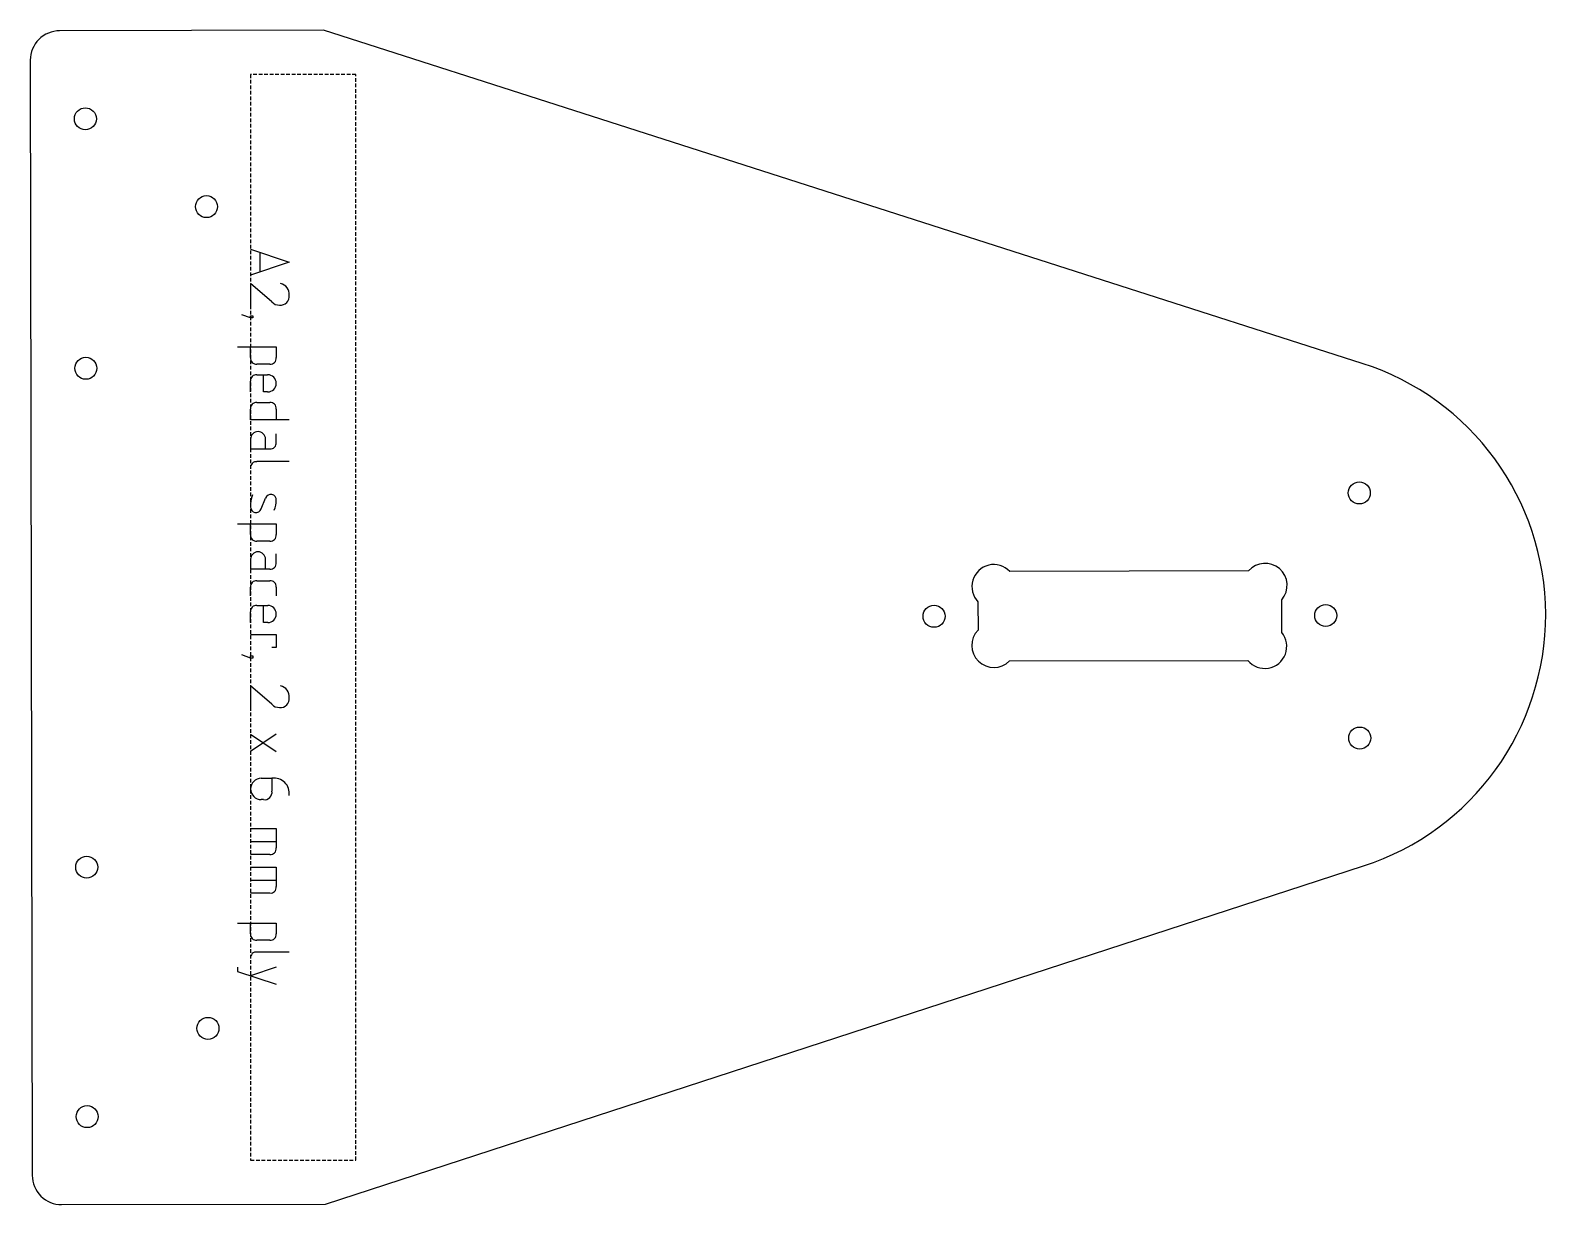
# Model space of a CAD drawing. Header units: millimetres. Extents: x -823 to -616, y -1553 to -1393.
import ezdxf

# ---------------------------------------------------------------- set-up
doc = ezdxf.new("R2010")
doc.units = ezdxf.units.MM
doc.linetypes.add('DASHED', pattern=[0.75, 0.5, -0.25])
doc.layers.get('0').update_dxf_attribs({"linetype": 'CONTINUOUS'})
doc.layers.add('1', color=7, linetype='DASHED')

msp = doc.modelspace()

# ---------------------------------------------------------------- linework, layer by layer
for p, q in [((-792.75, -1423.16), (-787.48, -1424.91)), ((-791.43, -1426.23), (-791.43, -1423.6)), ((-787.48, -1424.91), (-792.75, -1426.67)), ((-789.82, -1430.32), (-792.75, -1427.84)), ((-792.75, -1427.84), (-792.75, -1430.76)), ((-792.75, -1432.52), (-793.92, -1432.08)), ((-792.75, -1432.52), (-792.75, -1432.22)), ((-792.75, -1432.22), (-792.45, -1432.22)), ((-792.45, -1432.22), (-792.45, -1432.52)), ((-792.45, -1432.52), (-792.75, -1432.52)), ((-794.5, -1436.47), (-789.24, -1436.47)), ((-792.75, -1437.93), (-792.75, -1436.47)), ((-789.24, -1436.47), (-789.24, -1437.93)), ((-790.11, -1438.81), (-791.87, -1438.81)), ((-791.87, -1440.27), (-790.41, -1440.27)), ((-790.99, -1442.61), (-790.99, -1440.27)), ((-792.75, -1442.61), (-792.75, -1441.15)), ((-790.41, -1442.61), (-790.99, -1442.61)), ((-791.87, -1444.07), (-790.11, -1444.07)), ((-792.75, -1446.41), (-792.75, -1444.95)), ((-787.48, -1446.41), (-792.75, -1446.41)), ((-789.24, -1444.95), (-789.24, -1446.41)), ((-789.24, -1449.48), (-789.24, -1448.31)), ((-792.75, -1449.04), (-792.75, -1450.36)), ((-792.75, -1450.36), (-790.11, -1450.36)), ((-790.7, -1450.36), (-790.7, -1449.04)), ((-787.48, -1452.11), (-791.87, -1452.11)), ((-791.28, -1458.55), (-790.7, -1457.09)), ((-794.5, -1460.6), (-789.24, -1460.6)), ((-792.75, -1462.06), (-792.75, -1460.6)), ((-789.24, -1460.6), (-789.24, -1462.06)), ((-790.11, -1462.94), (-791.87, -1462.94)), ((-789.24, -1465.86), (-789.24, -1464.69)), ((-792.75, -1465.42), (-792.75, -1466.74)), ((-792.75, -1466.74), (-790.11, -1466.74)), ((-790.7, -1466.74), (-790.7, -1465.42)), ((-792.75, -1470.4), (-792.75, -1469.23)), ((-791.87, -1468.35), (-790.11, -1468.35)), ((-789.24, -1469.23), (-789.24, -1470.4)), ((-792.75, -1474.05), (-792.75, -1472.59)), ((-791.87, -1471.71), (-790.4, -1471.71)), ((-790.99, -1474.05), (-790.99, -1471.71)), ((-792.75, -1475.66), (-789.24, -1475.66)), ((-790.4, -1474.05), (-790.99, -1474.05)), ((-789.24, -1475.66), (-789.24, -1477.42)), ((-789.24, -1477.42), (-789.82, -1477.42)), ((-792.75, -1478.88), (-793.91, -1478.44)), ((-792.75, -1478.88), (-792.75, -1478.59)), ((-792.75, -1478.59), (-792.45, -1478.59)), ((-792.45, -1478.88), (-792.75, -1478.88)), ((-792.45, -1478.59), (-792.45, -1478.88)), ((-789.82, -1485.17), (-792.75, -1482.68)), ((-792.75, -1482.68), (-792.75, -1485.61)), ((-792.74, -1489.26), (-789.23, -1491.6)), ((-789.23, -1489.26), (-792.74, -1491.6)), ((-791.28, -1495.26), (-789.82, -1495.26)), ((-789.82, -1495.26), (-789.82, -1497.01)), ((-790.99, -1498.18), (-791.28, -1498.18)), ((-792.74, -1502.13), (-789.23, -1502.13)), ((-789.23, -1502.13), (-789.23, -1504.76)), ((-792.74, -1503.89), (-789.23, -1503.89)), ((-790.11, -1505.64), (-792.74, -1505.64)), ((-792.74, -1507.4), (-789.23, -1507.4)), ((-789.23, -1507.4), (-789.23, -1510.03)), ((-792.74, -1509.15), (-789.23, -1509.15)), ((-790.11, -1510.91), (-792.74, -1510.91)), ((-794.5, -1515), (-789.23, -1515)), ((-792.74, -1516.46), (-792.74, -1515)), ((-789.23, -1515), (-789.23, -1516.46)), ((-790.11, -1517.34), (-791.87, -1517.34)), ((-787.48, -1518.95), (-791.87, -1518.95)), ((-794.5, -1521), (-794.5, -1521.58)), ((-789.23, -1521), (-792.74, -1522.17)), ((-794.5, -1521.58), (-789.23, -1523.34))]:
    msp.add_line(p, q)
for points in [[(-782.51, -1553.32), (-640.95, -1507.22, 0.727865), (-641.12, -1438.71), (-782.79, -1393.32), (-818.79, -1393.38, 0.414214), (-822.78, -1397.39), (-822.52, -1549.39, 0.414214), (-818.51, -1553.38)], [(-656.73, -1479.2, 1), (-652.1, -1475.39), (-652.1, -1470.93, 1), (-656.64, -1467), (-689.19, -1467.06, 1), (-693.53, -1471.2), (-693.52, -1475.06, 1), (-689.23, -1479.26)]]:
    msp.add_lwpolyline(points, format="xyb", close=True)
for centre in [(-815.27, -1405.38), (-798.75, -1417.35), (-815.21, -1439.38), (-641.52, -1456.37), (-699.52, -1473.18), (-646.1, -1473.08), (-641.46, -1489.78), (-815.09, -1507.38), (-798.55, -1529.35), (-815.03, -1541.38)]:
    msp.add_circle(centre, 1.5)
for centre, radius, start, end in [((-788.93, -1429.27), 1.46, -6.9508, 79.0076), ((-788.64, -1429.6), 1.17, -97.7676, 7.7696), ((-788.9, -1429.59), 1.18, 218.5177, 275.0871), ((-791.97, -1438.03), 0.779, 172.2324, 277.7696), ((-790.01, -1438.03), 0.779, -97.7676, 7.7696), ((-791.97, -1441.04), 0.779, 82.2324, 187.7696), ((-790.41, -1441.44), 1.17, -89.999, 90.001), ((-791.97, -1444.84), 0.779, 82.2324, 187.7696), ((-790.01, -1444.84), 0.779, -7.7676, 97.7696), ((-791.72, -1449.04), 1.02, 0.001, 180.001), ((-790.01, -1449.59), 0.779, -97.7676, 7.7696), ((-791.97, -1452.89), 0.779, 82.2324, 187.7696), ((-789.65, -1457.99), 3.11, 154.4478, 184.9445), ((-789.98, -1457.33), 0.752, -4.1264, 161.5086), ((-791.99, -1458.3), 0.753, 176.3832, 340.999), ((-791.95, -1457.47), 2.72, -26.8889, 1.8333), ((-791.97, -1462.16), 0.779, 172.2324, 277.7696), ((-790.01, -1462.16), 0.779, -97.7676, 7.7696), ((-791.72, -1465.42), 1.02, 0.001, 180.001), ((-790.01, -1465.97), 0.779, -97.7676, 7.7696), ((-791.97, -1469.12), 0.779, 82.2324, 187.7696), ((-790.01, -1469.12), 0.779, -7.7676, 97.7696), ((-791.97, -1472.48), 0.779, 82.2324, 187.7696), ((-790.4, -1472.88), 1.17, -89.999, 90.001), ((-788.93, -1484.11), 1.46, -6.9508, 79.0076), ((-788.9, -1484.43), 1.18, 218.5177, 275.0871), ((-788.64, -1484.45), 1.17, -97.7676, 7.7696), ((-791.28, -1496.72), 1.46, 90.001, 270.001), ((-789.54, -1497.32), 2.08, -7.7676, 97.7696), ((-790.85, -1497.15), 1.04, -97.7676, 7.7696), ((-790.01, -1504.87), 0.779, -97.7676, 7.7696), ((-790.01, -1510.13), 0.779, -97.7676, 7.7696), ((-791.97, -1516.57), 0.779, 172.2324, 277.7696), ((-790.01, -1516.57), 0.779, -97.7676, 7.7696), ((-791.97, -1519.72), 0.779, 82.2324, 187.7696)]:
    msp.add_arc(centre, radius, start, end)
at = {"layer": '1'}
for p, q in [((-792.75, -1399.32), (-792.74, -1547.32)), ((-778.37, -1399.32), (-792.75, -1399.32)), ((-778.37, -1547.32), (-778.37, -1399.32)), ((-792.74, -1547.32), (-778.37, -1547.32))]:
    msp.add_line(p, q, dxfattribs=at)

doc.saveas('drawing.dxf')
